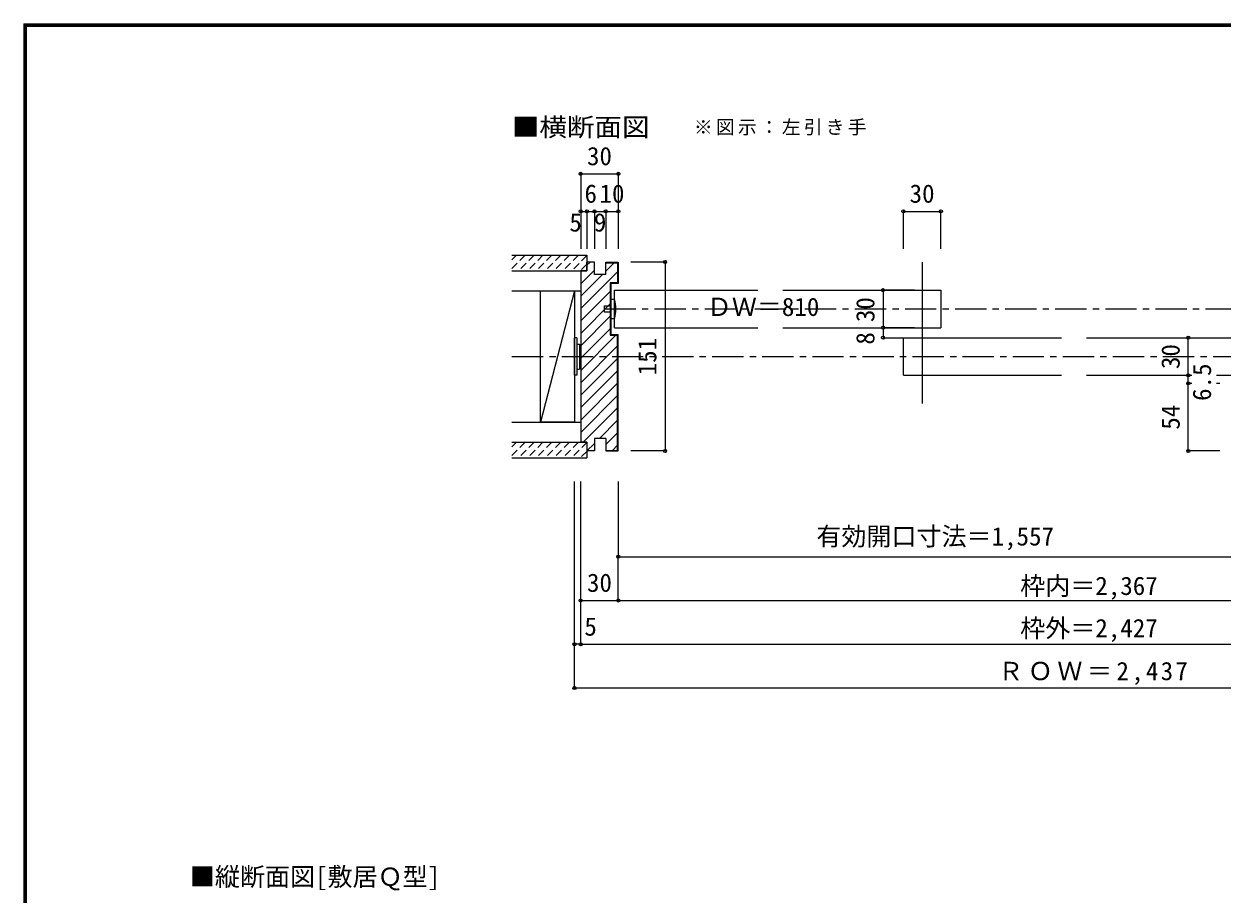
# Model space of a CAD drawing. Units: millimetres at full size, sheet at 1:5; details may follow other scales. Extents: x -973 to 977, y -718 to 696.
# Drawn here: x -973 to -16, y 0 to 696 of the extents above; entities that cross this region are included whole.
import ezdxf
from ezdxf.enums import TextEntityAlignment as Align

# ---------------------------------------------------------------- set-up
doc = ezdxf.new("R2010")
doc.units = ezdxf.units.MM
doc.header["$LTSCALE"] = 5
doc.header["$PDMODE"] = 32
doc.header["$PDSIZE"] = 2.5
doc.linetypes.add('CHAIN1', pattern=[8, 5, -1, 1, -1])
doc.linetypes.add('DASHED1', pattern=[1.8, 1.2, -0.6])
for name, color, linetype in [('0-1_通り芯', 4, 'CHAIN1'), ('0-2_柱', 7, 'Continuous'), ('0-3_仕上げ', 2, 'Continuous'), ('0-4_枠', 3, 'Continuous'), ('0-6_扉', 6, 'Continuous'), ('0-7_金物', 7, 'Continuous'), ('0-A_文字', 7, 'Continuous'), ('0-B_寸法', 7, 'Continuous'), ('0-C_ハッチ', 4, 'DASHED1'), ('F-1_枠', 7, 'Continuous')]:
    doc.layers.add(name, color=color, linetype=linetype)
doc.styles.add('ＭＳ ゴシック', font='')
doc.styles.get('ＭＳ ゴシック').set_extended_font_data('MS Gothic')

msp = doc.modelspace()

# ---------------------------------------------------------------- linework, layer by layer
at = {"layer": '0-1_通り芯'}
for p, q in [((-509.68, 468), (271.351, 468)), ((-583.68, 430), (356.32, 430))]:
    msp.add_line(p, q, dxfattribs=at)
at = {"layer": '0-2_柱'}
for p, q in [((-533.68, 482.5), (-560.68, 377.5)), ((-560.68, 377.5), (-560.68, 482.5)), ((-533.68, 377.5), (-560.68, 377.5))]:
    msp.add_line(p, q, dxfattribs=at)
msp.add_lwpolyline([(-560.68, 482.5), (-533.68, 482.5), (-533.68, 377.5)], dxfattribs=at)
at = {"layer": '0-3_仕上げ'}
for p, q in [((-583.68, 511), (-523.68, 511)), ((-523.68, 511), (-523.68, 498.5)), ((-583.68, 498.5), (-523.68, 498.5)), ((-528.68, 498.5), (-528.68, 482.5)), ((-583.68, 482.5), (-528.68, 482.5)), ((-583.68, 377.5), (-528.68, 377.5)), ((-528.68, 377.5), (-528.68, 361.5)), ((-583.68, 361.5), (-523.68, 361.5)), ((-523.68, 361.5), (-523.68, 349)), ((-583.68, 349), (-523.68, 349))]:
    msp.add_line(p, q, dxfattribs=at)
at = {"layer": '0-4_枠'}
for p, q in [((-528.68, 498.5), (-528.68, 361.5)), ((-523.68, 498.5), (-528.68, 498.5)), ((-523.68, 498.5), (-523.68, 505.5)), ((-517.68, 505.5), (-523.68, 505.5)), ((-517.68, 495.5), (-517.68, 505.5)), ((-508.68, 505.5), (-498.68, 505.5)), ((-508.68, 495.5), (-508.68, 505.5)), ((-508.68, 505), (-499.18, 505)), ((-499.18, 505), (-499.18, 489)), ((-498.68, 505.5), (-498.68, 488.5)), ((-508.68, 495.5), (-517.68, 495.5)), ((-505.18, 489), (-505.18, 447)), ((-499.18, 489), (-505.18, 489)), ((-504.68, 488.5), (-504.68, 447.5)), ((-498.68, 488.5), (-504.68, 488.5)), ((-505.18, 447), (-499.18, 447)), ((-504.68, 447.5), (-498.68, 447.5)), ((-499.18, 355), (-499.18, 447)), ((-498.68, 354.5), (-498.68, 447.5)), ((-517.68, 364.5), (-517.68, 354.5)), ((-508.68, 364.5), (-517.68, 364.5)), ((-508.68, 364.5), (-508.68, 354.5)), ((-523.68, 361.5), (-528.68, 361.5)), ((-523.68, 361.5), (-523.68, 354.5)), ((-517.68, 354.5), (-523.68, 354.5)), ((-508.68, 355), (-499.18, 355)), ((-508.68, 354.5), (-498.68, 354.5))]:
    msp.add_line(p, q, dxfattribs=at)
at = {"layer": '0-6_扉', "color": 3}
msp.add_line((-256.014, 505.5), (-256.014, 392.5), dxfattribs=at)
at = {"layer": '0-6_扉'}
for p, q in [((-501.68, 453), (-501.68, 483)), ((-501.68, 483), (-387.347, 483)), ((-367.347, 483), (-241.014, 483)), ((-241.014, 483), (-241.014, 453)), ((-501.68, 453), (-387.347, 453)), ((-367.347, 453), (-241.014, 453)), ((-271.014, 415), (-271.014, 445)), ((-271.014, 445), (-144.673, 445)), ((-124.673, 445), (16.653, 445)), ((-271.014, 415), (-144.673, 415)), ((-124.673, 415), (-40.713, 415)), ((-20.787, 415), (16.653, 415))]:
    msp.add_line(p, q, dxfattribs=at)
at = {"layer": '0-7_金物'}
for p, q in [((-509.68, 470.5), (-504.68, 470.5)), ((-509.68, 465.5), (-509.68, 470.5)), ((-504.68, 475.5), (-504.68, 460.5)), ((-501.68, 475.5), (-504.68, 475.5)), ((-504.68, 465.5), (-509.68, 465.5)), ((-504.68, 460.5), (-501.68, 460.5)), ((-531.68, 445), (-533.68, 445)), ((-533.68, 415), (-533.68, 445)), ((-531.68, 445), (-531.68, 415)), ((-531.68, 440), (-529.68, 440)), ((-529.68, 440), (-529.68, 420)), ((-529.68, 439), (-528.68, 439)), ((-531.68, 415), (-533.68, 415)), ((-531.68, 420), (-529.68, 420)), ((-529.68, 421), (-528.68, 421))]:
    msp.add_line(p, q, dxfattribs=at)
msp.add_arc((-529.305, 468), 28.625, 344.81071, 15.18929, dxfattribs=at)
at = {"layer": '0-B_寸法', "color": 4}
for p, q in [((-528.68, 576), (-498.68, 576)), ((-528.68, 576), (-528.68, 516)), ((-498.68, 576), (-498.68, 516)), ((-528.68, 546), (-498.68, 546)), ((-523.68, 546), (-523.68, 516)), ((-517.68, 546), (-517.68, 516)), ((-508.68, 546), (-508.68, 516)), ((-271.014, 546), (-241.014, 546)), ((-271.014, 516), (-271.014, 546)), ((-241.014, 516), (-241.014, 546)), ((-461.317, 505.5), (-488.68, 505.5)), ((-461.317, 505.5), (-461.317, 354.5)), ((-287.189, 483), (-287.189, 445)), ((-262.143, 483), (-287.189, 483)), ((-262.143, 453), (-287.189, 453)), ((-287.189, 445), (-262.143, 445)), ((-43.394, 354.5), (-43.394, 445)), ((-43.394, 445), (-18.347, 445)), ((-43.394, 415), (-40.713, 415)), ((-20.787, 415), (-18.347, 415)), ((-40.713, 408.5), (-43.394, 408.5)), ((-18.347, 408.5), (-20.787, 408.5)), ((-461.317, 354.5), (-488.68, 354.5)), ((-18.347, 354.5), (-43.394, 354.5)), ((-533.68, 165), (-533.68, 330)), ((-528.68, 200), (-528.68, 330)), ((-498.68, 330), (-498.68, 270)), ((-498.68, 235), (-498.68, 270)), ((-498.68, 270), (271.351, 270)), ((-528.68, 235), (-498.68, 235)), ((-498.68, 235), (271.351, 235)), ((-528.68, 200), (-533.68, 200)), ((-528.68, 200), (301.351, 200)), ((306.32, 165), (-533.68, 165))]:
    msp.add_line(p, q, dxfattribs=at)
at = {"layer": '0-B_寸法'}
for p in [(-528.68, 576), (-498.68, 576), (-528.68, 546), (-523.68, 546), (-517.68, 546), (-508.68, 546), (-498.68, 546), (-271.014, 546), (-241.014, 546), (-461.317, 505.5), (-287.189, 483), (-287.189, 453), (-287.189, 445), (-43.394, 445), (-43.394, 415), (-43.394, 408.5), (-461.317, 354.5), (-43.394, 354.5), (-498.68, 270), (-528.68, 235), (-498.68, 235), (-533.68, 200), (-528.68, 200), (-533.68, 165)]:
    msp.add_point(p, dxfattribs=at)
at = {"layer": '0-C_ハッチ'}
for p, q in [((-580.031, 511), (-583.68, 507.351)), ((-572.96, 511), (-583.68, 500.279)), ((-565.889, 511), (-578.389, 498.5)), ((-558.818, 511), (-571.318, 498.5)), ((-551.747, 511), (-564.247, 498.5)), ((-544.676, 511), (-557.176, 498.5)), ((-537.605, 511), (-550.105, 498.5)), ((-530.534, 511), (-543.034, 498.5)), ((-523.68, 510.782), (-535.962, 498.5)), ((-523.68, 503.711), (-528.891, 498.5)), ((-580.031, 361.5), (-583.68, 357.851)), ((-572.96, 361.5), (-583.68, 350.779)), ((-565.889, 361.5), (-578.389, 349)), ((-558.818, 361.5), (-571.318, 349)), ((-551.747, 361.5), (-564.247, 349)), ((-544.676, 361.5), (-557.176, 349)), ((-537.605, 361.5), (-550.105, 349)), ((-530.534, 361.5), (-543.034, 349)), ((-523.462, 361.5), (-535.962, 349)), ((-523.68, 354.211), (-528.891, 349))]:
    msp.add_line(p, q, dxfattribs=at)
at = {"layer": '0-C_ハッチ', "linetype": 'Continuous'}
for p, q in [((-528.68, 488.128), (-517.68, 499.128)), ((-528.68, 468.329), (-499.18, 497.829)), ((-523.68, 503.028), (-521.208, 505.5)), ((-508.68, 498.229), (-501.909, 505)), ((-528.68, 478.229), (-511.409, 495.5)), ((-528.68, 458.43), (-505.18, 481.93)), ((-528.68, 448.53), (-505.18, 472.03)), ((-528.68, 438.631), (-505.18, 462.131)), ((-528.68, 428.731), (-505.18, 452.231)), ((-528.68, 418.832), (-500.512, 447)), ((-528.68, 408.932), (-499.18, 438.432)), ((-528.68, 399.033), (-499.18, 428.533)), ((-528.68, 389.133), (-499.18, 418.633)), ((-528.68, 379.234), (-499.18, 408.734)), ((-528.68, 369.334), (-499.18, 398.834)), ((-526.615, 361.5), (-499.18, 388.935)), ((-513.716, 364.5), (-499.18, 379.035)), ((-508.68, 359.636), (-499.18, 369.136)), ((-523.68, 354.535), (-517.68, 360.535)), ((-503.417, 355), (-499.18, 359.236))]:
    msp.add_line(p, q, dxfattribs=at)
at = {"layer": 'F-1_枠', "color": 6}
for p, q in [((-973.347, 695.833), (-973.347, -700.833)), ((-973.347, 695.833), (976.653, 695.833)), ((-973.347, 695), (976.653, 695)), ((-973.347, 694.167), (976.653, 694.167)), ((-972.514, 695.833), (-972.514, -700.833)), ((-971.68, 695.833), (-971.68, -700.833))]:
    msp.add_line(p, q, dxfattribs=at)

# ---------------------------------------------------------------- texts
at = {"layer": '0-A_文字', "style": 'ＭＳ ゴシック', "width": 1.1}
msp.add_text('■横断面図', height=14.66, dxfattribs=at).set_placement((-583.68, 601.667), align=Align.BOTTOM_LEFT)
at = {"layer": '0-A_文字', "style": 'ＭＳ ゴシック'}
msp.add_text('■縦断面図[敷居Ｑ型]', height=14.66, dxfattribs=at).set_placement((-840.847, 2.5), align=Align.BOTTOM_LEFT)
at = {"layer": '0-A_文字', "insert": (-438.304, 606.667), "char_height": 11, "attachment_point": 7, "style": 'ＭＳ ゴシック'}
msp.add_mtext('\\T1.17;※図示：左引き手', dxfattribs=at)
at = {"layer": '0-B_寸法', "style": 'ＭＳ ゴシック'}
for s, p in [('30', (-523.68, 578.5)), ('6', (-525.68, 548.5)), ('10', (-513.68, 548.5)), ('30', (-266.014, 548.5)), ('5', (-537.756, 525.493)), ('9', (-518.18, 525.493)), ('ＤＷ＝810', (-427.995, 458)), ('有効開口寸法＝1,557', (-340.514, 274.553)), ('30', (-523.68, 237.5)), ('枠内＝2,367', (-177.675, 235)), ('5', (-525.768, 202.5)), ('枠外＝2,427', (-177.675, 201.215))]:
    msp.add_text(s, height=14.66, dxfattribs=at).set_placement(p, align=Align.BOTTOM_LEFT)
for s, p in [('30', (-289.689, 457.5)), ('151', (-463.817, 415)), ('8', (-289.689, 439.5)), ('30', (-45.894, 420)), ('6.5', (-20.852, 394.527)), ('54', (-45.894, 371.5))]:
    msp.add_text(s, height=14.66, rotation=90, dxfattribs=at).set_placement(p, align=Align.BOTTOM_LEFT)
at = {"layer": '0-B_寸法', "insert": (-195.191, 167.5), "char_height": 14.66, "attachment_point": 7, "style": 'ＭＳ ゴシック'}
msp.add_mtext('\\T1.18;ＲＯＷ＝2,437', dxfattribs=at)

doc.saveas('drawing.dxf')
